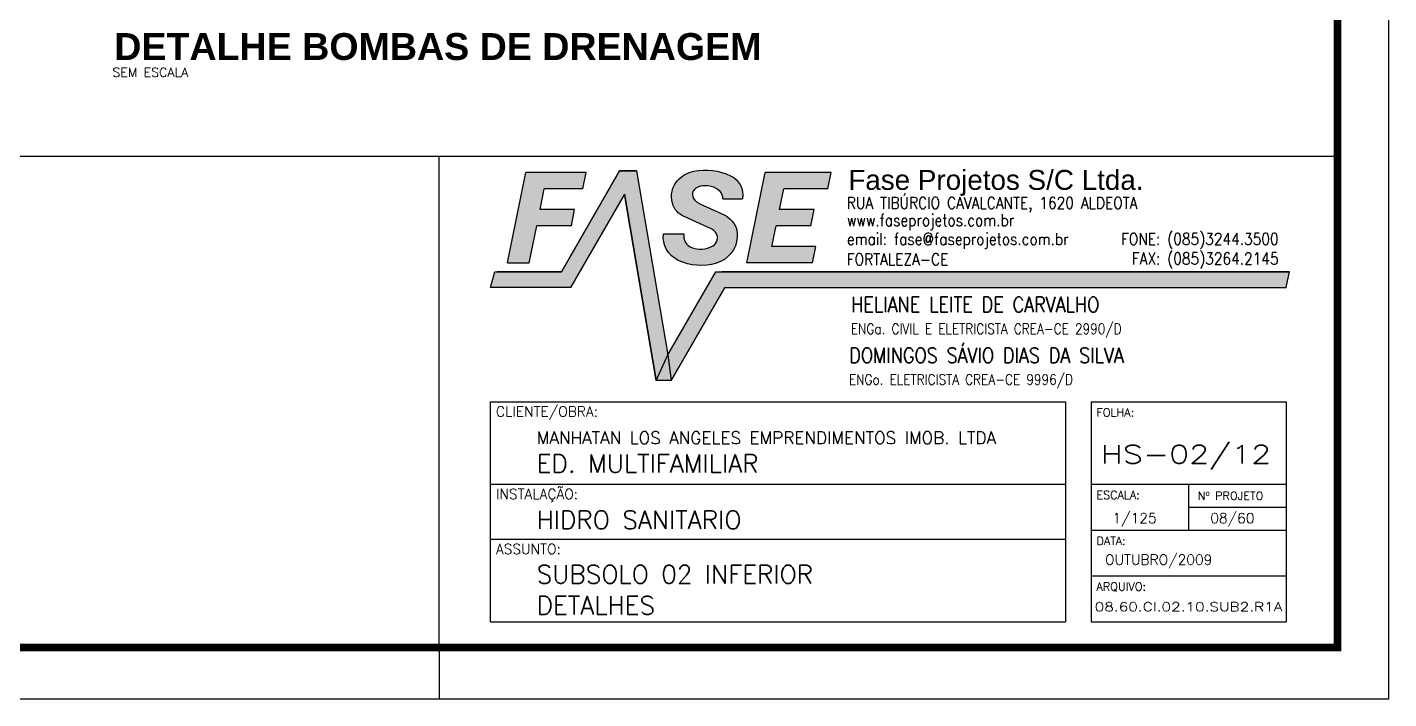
# Model space of a CAD drawing. Header units: inches. Extents: x 752 to 2304, y -3097 to -639.
# Drawn here: x 829.37 to 862.53, y -723.16 to -706.82 of the extents above; entities that cross this region are included whole.
import ezdxf
from ezdxf.enums import TextEntityAlignment as Align

# ---------------------------------------------------------------- set-up
doc = ezdxf.new("R2010")
doc.units = ezdxf.units.IN
doc.header["$MEASUREMENT"] = 0
for name, color, linetype in [('cercadura', 9, 'Continuous'), ('INDICAÇÕES', 9, 'Continuous'), ('TEXTO', 1, 'Continuous'), ('texto-arq', 7, 'Continuous')]:
    doc.layers.add(name, color=color, linetype=linetype)
doc.styles.add('ARIAL', font='ARIAL.TTF', dxfattribs={"width": 1.25})
doc.styles.add('ROMANC', font='romanc', dxfattribs={"height": 0.26})
doc.styles.add('ROMAND', font='romans.shx', dxfattribs={"height": 0.3})
doc.styles.add('ROMANS', font='romans', dxfattribs={"width": 5, "height": 1})
doc.styles.add('SWIS', font='swissbi.ttf', dxfattribs={"width": 0.9})
doc.styles.add('SWISS', font='swissb.ttf')

# ---------------------------------------------------------------- blocks, each defined once
blk = doc.blocks.new('A1-FASE-FORTAL2')
at = {"layer": 'cercadura'}
for color, points in [(256, [(0.6764663033576426, 0.0992823602521753), (0.684009054214016, 0.0992823602521753), (0.6846578500093301, 0.1024661889603635), (0.6728677253617548, 0.1024661889603635), (0.6692881624835536, 0.08490023810730918), (0.6735355362748123, 0.08490023810730918), (0.6750046484842187, 0.09210959683252895), (0.6817418614593294, 0.09210959683252895), (0.6823831999187178, 0.09525683023514375), (0.6756459869435503, 0.09525683023514375)]), (256, [(0.7195080568169487, 0.1024661889603635), (0.7159192884448089, 0.08485506408499077), (0.7287404844988146, 0.08485506408499077), (0.7293892802941286, 0.08803889279312216), (0.7208154580313817, 0.08803889279312216), (0.7216449799393558, 0.09210959683252895), (0.7283821929145233, 0.09210959683252895), (0.7290235313738549, 0.0952568302352006), (0.7222863183987442, 0.0952568302352006), (0.7231066348128365, 0.09928236025223214), (0.7316804570755835, 0.09928236025223214), (0.7323292528708976, 0.1024661889603635)]), (20, [(0.6982621784533194, 0.06198814622257487), (0.7011985954195552, 0.06198814622257487), (0.700533219481656, 0.06699785592513763)])]:
    blk.add_hatch(color=color, dxfattribs=at).paths.add_polyline_path(points)
h = blk.add_hatch(color=256, dxfattribs=at)
edge = h.paths.add_edge_path()
edge.add_ellipse((0.7082854289773763, 0.09791968870661094), major_axis=(-0.002938963853918073, 0.0005598892992540232), ratio=0.6502092784327097, start_angle=180, end_angle=426.2892510084607, ccw=False)
edge.add_line((0.7112243928312978, 0.09735979940734296), (0.7150608722945723, 0.09735979940734599))
edge.add_arc((0.7109927623171757, 0.09811241024681294), 0.0041371417504801, 349.5186389527215, 424.475965749766)
edge.add_arc((0.7079109953935472, 0.09165832031766286), 0.0112892438320355, 64.47596574976585, 101.8155597369833)
edge.add_arc((0.7068012265348216, 0.09696328677938482), 0.0058694416142867, 101.8155597369822, 137.8702553816104)
edge.add_arc((0.7058972743267304, 0.09778092309340991), 0.0046505656007092, 137.8702553816119, 195.933786621498)
edge.add_arc((0.7053856064350725, 0.09763484439815784), 0.004118453754820701, 195.9337866214972, 245.7765047214298)
edge.add_line((0.7036958170812682, 0.09387901249692732), (0.7089859346779508, 0.09149893143089609))
edge.add_arc((0.7081038763648735, 0.08951888799697372), 0.0021676251677339, 31.856546287638878, 65.98826010936858, ccw=False)
edge.add_arc((0.7084259347041666, 0.08971901293267592), 0.0017884529590882, -59.94349341285999, 31.856546287637684, ccw=False)
edge.add_arc((0.706970837121105, 0.09223358544312532), 0.004693686837193101, 245.47410471334558, 300.0565065871402, ccw=False)
edge.add_arc((0.7060145959304123, 0.09013781627641038), 0.0023900710674002, 180.0000000000483, 245.4741047133453, ccw=False)
edge.add_line((0.7036245248630166, 0.09013781627641038), (0.7036245248630166, 0.09051180191885805))
edge.add_line((0.7036245248630166, 0.09051180191886488), (0.6996821863163261, 0.09051180191886185))
edge.add_arc((0.7047428915698788, 0.08996929829970668), 0.0050897001719475, 173.8813041605289, 244.7444417145536)
edge.add_arc((0.7070086762209371, 0.09477224144836782), 0.0104002597445464, 244.7444417145535, 286.7438734561881)
edge.add_arc((0.7083523453294447, 0.09030598732715589), 0.005736262258633001, 286.7438734561878, 356.0320654757032)
edge.add_arc((0.7096756674588391, 0.09021419581648615), 0.004409760415555701, 356.0320654757033, 425.3914250885754)
edge.add_line((0.7115119660633127, 0.09422343444219905), (0.7070430534493963, 0.09627027145101086))
edge.add_ellipse((0.7082854289773763, 0.09791968870661094), major_axis=(-0.002938963853918073, 0.0005598892992540232), ratio=0.6502092784327097, start_angle=426.2892510084607, end_angle=432.25692207182345, ccw=False)
for p, q in [((0.8410000000000082, 6.821210263296962e-13), (0.8409999999995534, 0.5945000000006644)), ((0.4709999999999468, 0.105666666667048), (0.6559999999999491, 0.1056666666672186)), ((0.6560000000000059, 0.0100000000005025), (0.6559999999999491, 0.1056666666672186)), ((0.6559999999999491, 0.1056666666672186), (0.8309999999999604, 0.1056666666673323)), ((0.6692881624835536, 0.08490023810730918), (0.6728677253617548, 0.1024661889603635)), ((0.6846578500093301, 0.1024661889603635), (0.6728677253617548, 0.1024661889603635)), ((0.684009054214016, 0.0992823602521753), (0.6846578500093301, 0.1024661889603635)), ((0.7159192884448089, 0.08485506408499077), (0.7195080568169487, 0.1024661889603635)), ((0.7323292528708976, 0.1024661889603635), (0.7195080568169487, 0.1024661889603635)), ((0.7316804570755835, 0.09928236025223214), (0.7323292528708976, 0.1024661889603635)), ((0.6756459869435503, 0.09525683023514375), (0.6764663033576426, 0.0992823602521753)), ((0.684009054214016, 0.0992823602521753), (0.6764663033576426, 0.0992823602521753)), ((0.7222863183987442, 0.0952568302352006), (0.7231066348128365, 0.09928236025223214)), ((0.7316804570755835, 0.09928236025223214), (0.7231066348128365, 0.09928236025223214)), ((0.7112243928312978, 0.09735979940734296), (0.7150608722945435, 0.09735979940734296)), ((0.6823831999187178, 0.09525683023514375), (0.6756459869435503, 0.09525683023514375)), ((0.6817418614593294, 0.09210959683252895), (0.6823831999187178, 0.09525683023514375)), ((0.7290235313738549, 0.0952568302352006), (0.7222863183987442, 0.0952568302352006)), ((0.7283821929145233, 0.09210959683252895), (0.7290235313738549, 0.0952568302352006)), ((0.6735355362748123, 0.08490023810730918), (0.6750046484842187, 0.09210959683252895)), ((0.6817418614593294, 0.09210959683252895), (0.6750046484842187, 0.09210959683252895)), ((0.699682186316295, 0.09051180191886488), (0.7036245248630166, 0.09051180191886488)), ((0.7208154580313817, 0.08803889279312216), (0.7216449799393558, 0.09210959683252895)), ((0.7283821929145233, 0.09210959683252895), (0.7216449799393558, 0.09210959683252895)), ((0.7293892802941286, 0.08803889279312216), (0.7208154580313817, 0.08803889279312216)), ((0.7287404844988146, 0.08485506408499077), (0.7293892802941286, 0.08803889279312216)), ((0.6692881624835536, 0.08490023810730918), (0.6735355362748123, 0.08490023810730918)), ((0.7287404844988146, 0.08485506408499077), (0.7159192884448089, 0.08485506408499077)), ((0.6659999999999968, 0.01500000000055479), (0.6659999999999968, 0.05783333333386054)), ((0.6659999999999968, 0.05783333333386054), (0.7779999999999632, 0.05783333333397422)), ((0.7779999999999632, 0.05783333333397422), (0.77800000000002, 0.01500000000061164)), ((0.7829999999999586, 0.05783333333397422), (0.8209999999999695, 0.05783333333397422)), ((0.7829999999999586, 0.05783333333397422), (0.7830000000000155, 0.01500000000066848)), ((0.8209999999999695, 0.05783333333397422), (0.8210000000000264, 0.01500000000066848)), ((0.6659999999999968, 0.04177083333388509), (0.77800000000002, 0.04177083333394194)), ((0.7830000000000155, 0.04177083333399878), (0.8209999999999695, 0.04177083333399878)), ((0.8020000000000209, 0.04177083333399878), (0.8020000000000209, 0.03284722222286973)), ((0.8020000000000209, 0.03730902777840583), (0.8209999999999695, 0.03730902777846268)), ((0.7830000000000155, 0.03284722222286973), (0.8209999999999695, 0.03284722222286973)), ((0.6659999999999968, 0.03106250000053024), (0.77800000000002, 0.03106250000064392)), ((0.7830000000000155, 0.02392361111174068), (0.8210000000000264, 0.02392361111179753)), ((0.6659999999999968, 0.01500000000055479), (0.77800000000002, 0.01500000000061164)), ((0.7830000000000155, 0.01500000000066848), (0.8210000000000264, 0.01500000000066848)), ((0.6560000000000059, 0.0100000000005025), (0.6560000000000059, 5.115907697472721e-13)), ((0.6560000000000059, 0.0100000000005025), (0.6560000000000059, 5.115907697472721e-13)), ((0, 0), (0.8410000000000082, 6.821210263296962e-13))]:
    blk.add_line(p, q, dxfattribs=at)
at = {"layer": 'cercadura', "color": 152, "const_width": 0.0015}
blk.add_lwpolyline([(0.8309999999995057, 0.5845000000006735), (0.02499999999952252, 0.5844999999999914), (0.02500000000003411, 0.009999999999990905), (0.8310000000000173, 0.01000000000067303), (0.8309999999995057, 0.5845000000006735)], close=True, dxfattribs=at)
at = {"layer": 'cercadura', "color": 20}
for points in [[(0.694428625842022, 0.102785384283834), (0.6911513051973657, 0.102785384283834), (0.6798215771217997, 0.08316171962098906), (0.6911513051973657, 0.102785384283834), (0.694428625842022, 0.102785384283834), (0.700533219481656, 0.06699785592513763), (0.7098654305376613, 0.08316171962098906), (0.8216289158378913, 0.08316171962110275), (0.7110513415987043, 0.08316171962098906)], [(0.6920798355417332, 0.09823147138354216), (0.6982621784529215, 0.06198814622257487), (0.6920798355417332, 0.09823147138354216), (0.6816004437133643, 0.08008063230442986), (0.66599999999994, 0.08008063230442986), (0.6668551107824783, 0.08316171962098906), (0.6798215771217997, 0.08316171962098906), (0.6673016789657709, 0.08316171962098906)], [(0.7116442971292258, 0.0800806323044867), (0.7011985954195552, 0.06198814622257487), (0.7116442971292258, 0.0800806323044867), (0.8209999999999695, 0.08008063230454354), (0.8216289158378913, 0.08316171962110275)], [(0.6982621784530352, 0.06198814622200643), (0.700533219481656, 0.06699785592513763), (0.7011985954195552, 0.06198814622257487), (0.6982621784529215, 0.06198814622257487)]]:
    blk.add_lwpolyline(points, dxfattribs=at)
at = {"layer": 'cercadura'}
for points in [[(0.7036245248630166, 0.09051180191886488), (0.7036245248630166, 0.09013781627641038, 0.2937191966355877), (0.7050224667596581, 0.08796339234908146, 0.2427680828057067), (0.709321688260502, 0.08817104989913105, 0.4234455012418133), (0.7099449969581997, 0.09066294823514909, 0.1500385983409171), (0.708985934677969, 0.09149893143086274), (0.7036958170812682, 0.09387901249692732, -0.2209747710604561), (0.7014253853541277, 0.09650422053476859, -0.2589133533687764), (0.7024482860811645, 0.1009005769986402, -0.1586290911536106), (0.7055993886706347, 0.1027083655962429, -0.1643817697563531), (0.712775413971201, 0.1018457860575381, -0.3392466196842453), (0.7150608722945435, 0.09735979940734296, 4.684974466649496)], [(0.7067702990167959, 0.09639519756058235), (0.7115119660633127, 0.09422343444219905, -0.3122282739349733), (0.7140748573837641, 0.08990904843034286, -0.3118875075480073), (0.7100049273512354, 0.08481293013090863, -0.1853364802658022), (0.702571338013172, 0.08536610343196571, -0.3194442844559548), (0.699682186316295, 0.09051180191886488, -0.8831526638845707)]]:
    blk.add_lwpolyline(points, format="xyb", dxfattribs=at)
blk.add_ellipse((0.7082854289773763, 0.09791968870661094), major_axis=(-0.002938963853918072, 0.0005598892992540232), ratio=0.6502092784327097, start_param=3.141592653589792, end_param=7.544306504689867, dxfattribs=at)
at = {"layer": 'cercadura', "color": 20}
for points in [[(0.6816004437133643, 0.08008063230442986), (0.6911513051973657, 0.102785384283834), (0.6798215771217997, 0.08316171962098906)], [(0.6816004437133643, 0.08008063230442986), (0.6911513051973657, 0.102785384283834), (0.6920798355417332, 0.09823147138354216)], [(0.6911513051973657, 0.102785384283834), (0.694428625842022, 0.102785384283834), (0.6982621784529215, 0.06198814622257487)], [(0.694428625842022, 0.102785384283834), (0.700533219481656, 0.06699785592513763), (0.6982621784529215, 0.06198814622257487)], [(0.6816004437133643, 0.08008063230442986), (0.66599999999994, 0.08008063230442986), (0.6668551107824783, 0.08316171962098906)], [(0.6668551107824783, 0.08316171962098906), (0.6798215771217997, 0.08316171962098906), (0.6816004437133643, 0.08008063230442986)], [(0.7011985954195552, 0.06198814622257487), (0.7011985954195552, 0.06198814622257487), (0.700533219481656, 0.06699785592513763), (0.7098654305376613, 0.08316171962098906)], [(0.700533219481656, 0.06699785592513763), (0.7098654305376613, 0.08316171962098906), (0.7011985954195552, 0.06198814622257487), (0.7098654305376613, 0.08316171962098906)], [(0.7011985954195552, 0.06198814622257487), (0.7098654305376613, 0.08316171962098906), (0.7116442971292258, 0.0800806323044867)], [(0.7116442971292258, 0.0800806323044867), (0.8209999999999695, 0.08008063230454354), (0.7098654305376613, 0.08316171962098906)], [(0.7098654305376613, 0.08316171962098906), (0.8209999999999695, 0.08008063230454354), (0.8216289158379482, 0.08316171962110275)]]:
    blk.add_solid(points, dxfattribs=at)
at = {"color": 152, "style": 'ROMANS'}
for s, p in [('CLIENTE/OBRA:', (0.6670496993663164, 0.05494614903966522)), ('INSTALAÇÃO:', (0.6670496993663733, 0.03888364903968977)), ('ASSUNTO:', (0.6670496993663733, 0.02817531570633491))]:
    blk.add_text(s, height=0.00196629214, dxfattribs=at).set_placement(p)
at = {"color": 152, "style": 'ROMAND'}
for p in [(0.6749918834410664, 0.04961171964703226), (0.6749918834410664, 0.04402928025865549), (0.6749918834411233, 0.0330695438212274), (0.6749918834411233, 0.02247522812291436), (0.6749918834411233, 0.0164058161410594)]:
    blk.add_attdef('FASE', p, '', height=0.003539325852, dxfattribs=at)
at = {"color": 152, "style": 'ROMAND', "width": 0.8000000000006259}
blk.add_attdef('HS-01/15-R01', text='', height=0.003539325852, dxfattribs=at).set_placement((0.7849221364796222, 0.04583770829424338), (0.8180906758926767, 0.04583770829430023), align=Align.FIT)
at = {"color": 152, "style": 'ROMANS'}
for tag, p in [('1/100', (0.7914670971289297, 0.03419516573040937)), ('?/2008', (0.8105288393886667, 0.03419516573040937)), ('MES/ANO', (0.7961695110755045, 0.02610257783840098))]:
    blk.add_attdef(tag, text='', height=0.00196629214, dxfattribs=at).set_placement(p, align=Align.CENTER)
blk.add_attdef('0107_HS_01_SIT_LEG_R0A', text='', height=0.0017412571549672, dxfattribs=at).set_placement((0.7837091520393642, 0.01703488990801816), (0.8202755522936513, 0.01703488990801816), align=Align.FIT)
at = {"layer": 'cercadura', "color": 152, "style": 'ARIAL'}
blk.add_text('Fase Projetos S/C Ltda.', height=0.0038784585630477, dxfattribs=at).set_placement((0.7357024321873951, 0.09909336761950271))
at = {"layer": 'cercadura', "color": 152, "width": 0.85}
for s, height, style, p in [('RUA TIBÚRCIO CAVALCANTE, 1620 ALDEOTA', 0.0023086062875284, 'ROMANS', (0.735419226029876, 0.09539270232312447)), ('www.faseprojetos.com.br', 0.0023086062875284, 'ROMANS', (0.735419226029876, 0.09202329295737854)), ('email: fase@faseprojetos.com.br', 0.0023086062875284, 'ROMANS', (0.735419226029876, 0.0883721050844315)), ('FORTALEZA-CE ', 0.0023086062875284, 'ROMANS', (0.735419226029876, 0.08441273913859959)), ('HELIANE LEITE DE CARVALHO', 0.0029550160480364, 'ROMANC', (0.7362804212357332, 0.07528025322937992)), ('ENGa. CIVIL E ELETRICISTA CREA-CE 2990/D', 0.002031573533025, 'ROMANS', (0.7361976423246119, 0.07102269225879354)), ('DOMINGOS SÁVIO DIAS DA SILVA', 0.0029550160480364, 'ROMANC', (0.7359044611641252, 0.06539382353406609)), ('ENGo. ELETRICISTA CREA-CE 9996/D', 0.002031573533025, 'ROMANS', (0.7358216822530039, 0.0611362625634797))]:
    blk.add_text(s, height=height, dxfattribs=dict(at, style=style)).set_placement(p)
at = {"layer": 'cercadura', "color": 152, "style": 'ROMANS', "width": 0.85}
for s, p in [('FONE: (085)3244.3500', (0.8195366666074051, 0.08837801990466687)), ('FAX: (085)3264.2145', (0.8195366666074051, 0.08456529588909234))]:
    blk.add_text(s, height=0.0023086062875284, dxfattribs=at).set_placement(p, align=Align.RIGHT)
at = {"layer": 'cercadura', "style": 'ROMANS'}
for s, p in [('FOLHA:', (0.7840496993663351, 0.0549461490397789)), ('ESCALA:', (0.7840496993663351, 0.03888364903974662)), ('Nº PROJETO', (0.8038064812495236, 0.03872019109923031)), ('DATA:', (0.7840496993663351, 0.02996003792867441)), ('ARQUIVO:', (0.7840496993663919, 0.02103642681754536))]:
    blk.add_text(s, height=0.0016, dxfattribs=at).set_placement(p)
at = {"layer": 'cercadura', "style": 'SWISS'}
for p in [(0.3078159072529729, 0.102359437550831), (0.3078159072529729, 0.09757610421752361), (0.3078159072529729, 0.09279277088415938), (0.3078159072529729, 0.088009437550852), (0.3078159072529729, 0.08322610421748777), (0.3078159072529729, 0.07844277088418039), (0.03034294158675266, 0.01432712205394182)]:
    blk.add_attdef('-', p, '', height=0.0016, dxfattribs=at)

msp = doc.modelspace()

# ---------------------------------------------------------------- block references
at = {"layer": 'INDICAÇÕES', "color": 7}
ref = msp.add_blockref('A1-FASE-FORTAL2', (757.4089164189569, -723.1610972007334), dxfattribs=dict(at, xscale=124.9997536747053, yscale=124.9997536747053, zscale=124.9997536747105))
ref.add_attrib('FASE', 'MANHATAN LOS ANGELES EMPRENDIMENTOS IMOB. LTDA', (841.7827355815369, -716.9596444654098), dxfattribs={"layer": '0', "color": 152, "height": 0.3, "style": 'ROMAND'})
ref.add_attrib('FASE', 'ED. MULTIFAMILIAR', (841.7827355815369, -717.6574480138986), dxfattribs={"layer": '0', "color": 152, "height": 0.4424148596745349, "style": 'ROMAND'})
ref.add_attrib('FASE', 'HIDRO SANITARIO', (841.7827355816098, -719.027412368928), dxfattribs={"layer": '0', "color": 152, "height": 0.4424148596745349, "style": 'ROMAND'})
ref.add_attrib('FASE', 'SUBSOLO 02 INFERIOR', (841.7827355816098, -720.3516992215459), dxfattribs={"layer": '0', "color": 152, "height": 0.4424148596745349, "style": 'ROMAND'})
ref.add_attrib('FASE', 'DETALHES', (841.7827355816098, -721.1103742241231), dxfattribs={"layer": '0', "color": 152, "height": 0.4424148596745349, "style": 'ROMAND'})
ref.add_attrib('HS-01/15-R01', 'HS-02/12', dxfattribs={"layer": '0', "color": 152, "height": 0.4424148596745349, "style": 'ROMAND', "width": 1.178443113788328}).set_placement((855.5239901327608, -717.4313949548996), (859.6700493891951, -717.4313949548996), align=Align.FIT)
ref.add_attrib('MES/ANO', 'OUTUBRO/2009', dxfattribs={"layer": '0', "color": 152, "height": 0.2457860331525193, "style": 'ROMANS'}).set_placement((856.9299091867343, -719.8982814008133), align=Align.CENTER)
ref.add_attrib('0107_HS_01_SIT_LEG_R0A', '08.60.CI.02.10.SUB2.R1A', dxfattribs={"layer": '0', "color": 152, "height": 0.2176567154552272, "style": 'ROMANS', "width": 1.130769230747711}).set_placement((855.3723673765471, -721.0317401582662), (859.9431584010199, -721.0317401582662), align=Align.FIT)
ref.add_attrib('1/100', '1/125', dxfattribs={"layer": '0', "color": 152, "height": 0.2457860331525193, "style": 'ROMANS'}).set_placement((856.3421086017688, -718.8867099073655), align=Align.CENTER)
ref.add_attrib('?/2008', '08/60', dxfattribs={"layer": '0', "color": 152, "height": 0.2457860331525193, "style": 'ROMANS'}).set_placement((858.7248216887739, -718.8867099073655), align=Align.CENTER)

# ---------------------------------------------------------------- texts
at = {"layer": 'TEXTO', "color": 2, "style": 'ROMANS'}
msp.add_text('SEM ESCALA', height=0.2246399999999999, rotation=359.999599999986, dxfattribs=at).set_placement((831.4506816479166, -708.0252356918763))
at = {"layer": 'texto-arq', "style": 'SWIS'}
msp.add_text('DETALHE BOMBAS DE DRENAGEM', height=0.6551999999999998, dxfattribs=at).set_placement((831.4952432403711, -707.6130605725041))

doc.saveas('drawing.dxf')
